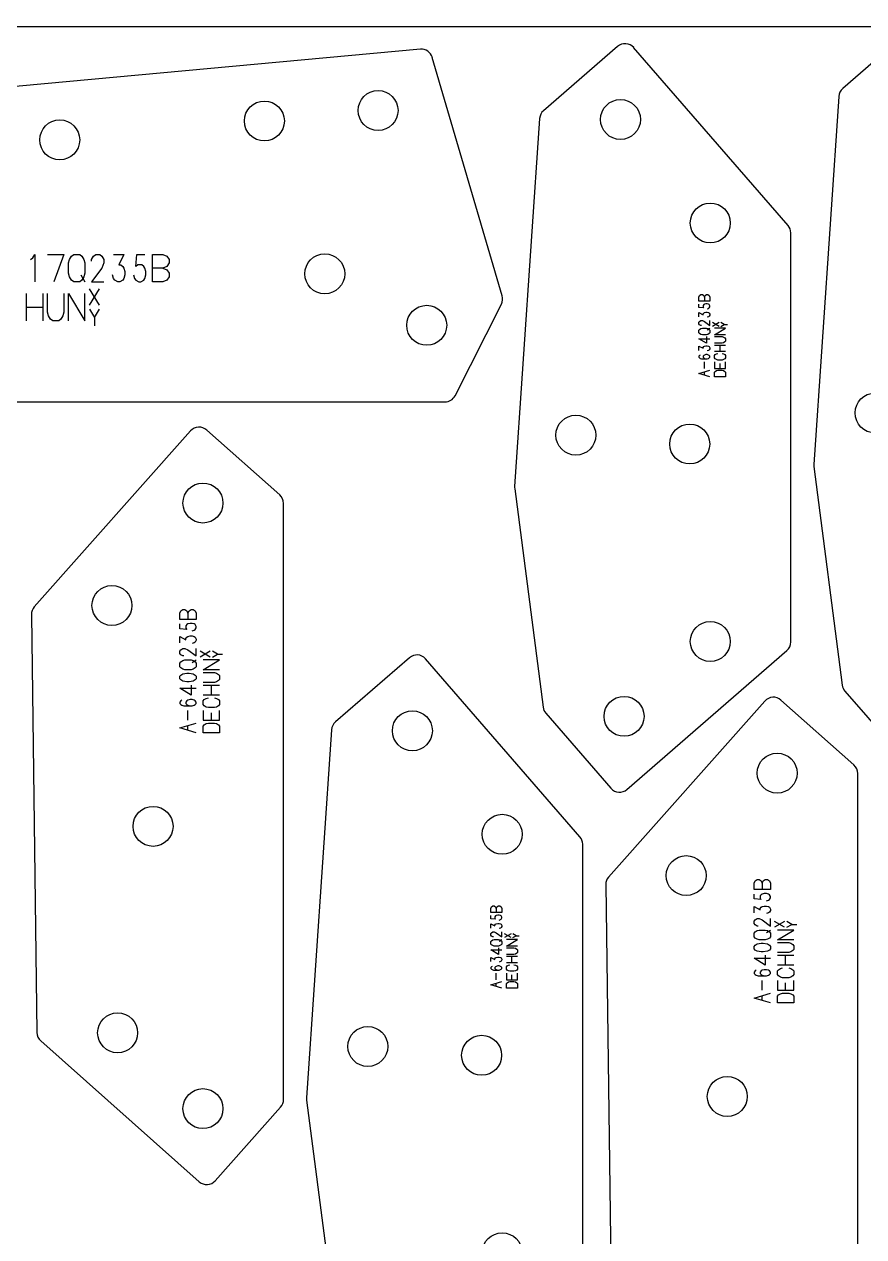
# Model space of a CAD drawing. Header units: millimetres. Extents: x 0 to 2500, y 0 to 1253.
# Drawn here: x 528 to 895, y 720 to 1251 of the extents above; entities that cross this region are included whole.
import ezdxf

# ---------------------------------------------------------------- set-up
doc = ezdxf.new("R2010")
doc.units = ezdxf.units.MM
doc.layers.add('PARTS', color=4, linetype='CONTINUOUS')
doc.layers.add('PLATE', color=2, linetype='CONTINUOUS')

msp = doc.modelspace()

# ---------------------------------------------------------------- linework, layer by layer
at = {"layer": 'PARTS'}
for p, q in [((918.64, 1251.13), (886.22, 1223)), ((701.24, 1240.17), (429.86, 1215.14)), ((787.61, 1241.42), (755.19, 1213.29)), ((862.26, 1163.03), (794.66, 1240.92)), ((737.06, 1132.29), (706.49, 1236.6)), ((884.51, 1219.56), (873.56, 1058.45)), ((753.48, 1209.85), (742.53, 1048.74)), ((863.48, 980.67), (863.48, 1159.75)), ((530.58, 1148.11), (531.48, 1148.86)), ((531.48, 1148.86), (532.38, 1150.36)), ((532.38, 1150.36), (532.38, 1138.36)), ((537.98, 1150.36), (545.18, 1150.36)), ((545.18, 1150.36), (540.68, 1138.36)), ((547.18, 1146.61), (547.63, 1148.11)), ((547.63, 1148.11), (548.53, 1149.61)), ((548.53, 1149.61), (549.43, 1150.36)), ((549.43, 1150.36), (552.13, 1150.36)), ((552.13, 1150.36), (553.03, 1149.61)), ((553.03, 1149.61), (553.93, 1148.11)), ((553.93, 1148.11), (554.38, 1146.61)), ((557.28, 1148.11), (558.18, 1149.61)), ((557.28, 1147.36), (557.28, 1148.11)), ((558.18, 1149.61), (559.08, 1150.36)), ((559.08, 1150.36), (560.88, 1150.36)), ((560.88, 1150.36), (561.78, 1149.61)), ((561.78, 1149.61), (562.68, 1148.11)), ((562.68, 1148.11), (562.68, 1146.61)), ((566.93, 1150.36), (571.43, 1150.36)), ((571.43, 1150.36), (569.18, 1145.86)), ((576.58, 1145.11), (577.03, 1150.36)), ((577.03, 1150.36), (580.63, 1150.36)), ((583.98, 1138.36), (583.98, 1150.36)), ((583.98, 1150.36), (588.48, 1150.36)), ((588.48, 1150.36), (590.28, 1149.61)), ((590.28, 1149.61), (591.18, 1148.11)), ((591.18, 1148.11), (591.18, 1146.61)), ((547.18, 1142.11), (547.18, 1146.61)), ((547.63, 1140.61), (547.18, 1142.11)), ((552.58, 1141.36), (554.38, 1138.36)), ((554.38, 1142.11), (553.93, 1140.61)), ((554.38, 1146.61), (554.38, 1142.11)), ((561.78, 1144.36), (557.28, 1138.36)), ((562.68, 1146.61), (561.78, 1144.36)), ((566.93, 1139.86), (566.48, 1141.36)), ((569.18, 1145.86), (570.08, 1145.86)), ((570.08, 1145.86), (570.98, 1145.11)), ((570.98, 1145.11), (571.43, 1144.36)), ((571.43, 1144.36), (571.88, 1142.86)), ((571.88, 1141.36), (571.43, 1139.86)), ((571.88, 1142.86), (571.88, 1141.36)), ((575.68, 1141.36), (576.13, 1139.86)), ((577.48, 1145.86), (576.58, 1145.11)), ((579.28, 1145.86), (577.48, 1145.86)), ((580.18, 1145.11), (579.28, 1145.86)), ((580.63, 1144.36), (580.18, 1145.11)), ((581.08, 1142.86), (580.63, 1144.36)), ((580.63, 1139.86), (581.08, 1141.36)), ((581.08, 1141.36), (581.08, 1142.86)), ((588.48, 1144.36), (583.98, 1144.36)), ((590.28, 1145.11), (588.48, 1144.36)), ((588.48, 1144.36), (590.28, 1143.61)), ((591.18, 1146.61), (590.28, 1145.11)), ((590.28, 1143.61), (591.18, 1142.11)), ((591.18, 1142.11), (591.18, 1140.61)), ((548.53, 1139.11), (547.63, 1140.61)), ((549.43, 1138.36), (548.53, 1139.11)), ((552.13, 1138.36), (549.43, 1138.36)), ((553.03, 1139.11), (552.13, 1138.36)), ((553.93, 1140.61), (553.03, 1139.11)), ((557.28, 1138.36), (562.68, 1138.36)), ((567.38, 1139.11), (566.93, 1139.86)), ((568.73, 1138.36), (567.38, 1139.11)), ((569.63, 1138.36), (568.73, 1138.36)), ((570.98, 1139.11), (569.63, 1138.36)), ((571.43, 1139.86), (570.98, 1139.11)), ((576.13, 1139.86), (576.58, 1139.11)), ((576.58, 1139.11), (577.93, 1138.36)), ((577.93, 1138.36), (578.83, 1138.36)), ((578.83, 1138.36), (580.18, 1139.11)), ((580.18, 1139.11), (580.63, 1139.86)), ((588.48, 1138.36), (583.98, 1138.36)), ((590.28, 1139.11), (588.48, 1138.36)), ((591.18, 1140.61), (590.28, 1139.11)), ((528.78, 1121.26), (528.78, 1133.26)), ((535.98, 1133.26), (535.98, 1121.26)), ((537.98, 1125.01), (537.98, 1133.26)), ((545.18, 1133.26), (545.18, 1125.01)), ((547.18, 1121.26), (547.18, 1133.26)), ((547.18, 1133.26), (554.38, 1121.26)), ((554.38, 1121.26), (554.38, 1133.26)), ((556.38, 1128.16), (560.7, 1135.36)), ((560.7, 1128.16), (556.38, 1135.36)), ((823.24, 1131.69), (823.54, 1132.41)), ((823.24, 1129.89), (823.24, 1131.69)), ((823.54, 1132.41), (824.14, 1132.77)), ((824.14, 1132.77), (824.74, 1132.77)), ((824.74, 1132.77), (825.34, 1132.41)), ((825.34, 1132.41), (825.64, 1131.69)), ((825.64, 1131.69), (825.94, 1132.41)), ((825.64, 1131.69), (825.64, 1129.89)), ((825.94, 1132.41), (826.54, 1132.77)), ((826.54, 1132.77), (827.14, 1132.77)), ((827.14, 1132.77), (827.74, 1132.41)), ((827.74, 1132.41), (828.04, 1131.69)), ((828.04, 1131.69), (828.04, 1129.89)), ((528.78, 1127.26), (535.98, 1127.26)), ((556.38, 1126.36), (558.54, 1122.76)), ((558.54, 1122.76), (560.7, 1126.36)), ((716.47, 1088.51), (736.72, 1128.63)), ((828.04, 1129.89), (823.24, 1129.89)), ((823.24, 1127.11), (823.24, 1128.55)), ((825.34, 1126.93), (823.24, 1127.11)), ((825.34, 1128.37), (825.04, 1128.01)), ((825.04, 1128.01), (825.04, 1127.29)), ((825.04, 1127.29), (825.34, 1126.93)), ((825.64, 1128.55), (825.34, 1128.37)), ((826.24, 1128.73), (825.64, 1128.55)), ((826.84, 1128.73), (826.24, 1128.73)), ((827.44, 1128.55), (826.84, 1128.73)), ((826.84, 1126.57), (827.44, 1126.75)), ((827.74, 1128.37), (827.44, 1128.55)), ((827.44, 1126.75), (827.74, 1126.93)), ((828.04, 1127.83), (827.74, 1128.37)), ((827.74, 1126.93), (828.04, 1127.47)), ((828.04, 1127.47), (828.04, 1127.83)), ((538.43, 1123.51), (537.98, 1125.01)), ((539.33, 1122.01), (538.43, 1123.51)), ((540.23, 1121.26), (539.33, 1122.01)), ((542.93, 1121.26), (540.23, 1121.26)), ((543.83, 1122.01), (542.93, 1121.26)), ((544.73, 1123.51), (543.83, 1122.01)), ((545.18, 1125.01), (544.73, 1123.51)), ((558.54, 1122.76), (558.54, 1119.16)), ((823.24, 1123.07), (823.24, 1124.87)), ((823.24, 1124.87), (825.04, 1123.97)), ((823.24, 1120.65), (823.54, 1121.01)), ((823.24, 1119.93), (823.24, 1120.65)), ((823.54, 1121.01), (824.14, 1121.37)), ((824.14, 1121.37), (824.74, 1121.37)), ((824.74, 1121.37), (825.64, 1121.01)), ((825.04, 1124.33), (825.34, 1124.69)), ((825.04, 1123.97), (825.04, 1124.33)), ((825.34, 1124.69), (825.64, 1124.87)), ((825.64, 1124.87), (826.24, 1125.05)), ((825.64, 1121.01), (828.04, 1119.21)), ((826.24, 1125.05), (826.84, 1125.05)), ((826.84, 1125.05), (827.44, 1124.87)), ((827.44, 1123.07), (826.84, 1122.89)), ((827.44, 1124.87), (827.74, 1124.69)), ((827.74, 1123.25), (827.44, 1123.07)), ((827.74, 1124.69), (828.04, 1124.15)), ((828.04, 1123.79), (827.74, 1123.25)), ((828.04, 1124.15), (828.04, 1123.79)), ((828.04, 1119.21), (828.04, 1121.37)), ((832.12, 1118.85), (829.24, 1120.58)), ((832.12, 1120.58), (829.24, 1118.85)), ((834.28, 1119.71), (832.84, 1120.58)), ((823.54, 1119.57), (823.24, 1119.93)), ((823.24, 1117.15), (823.54, 1117.51)), ((823.24, 1116.07), (823.24, 1117.15)), ((823.54, 1115.71), (823.24, 1116.07)), ((824.14, 1119.21), (823.54, 1119.57)), ((823.54, 1117.51), (824.14, 1117.87)), ((824.14, 1115.35), (823.54, 1115.71)), ((824.44, 1119.21), (824.14, 1119.21)), ((824.14, 1117.87), (824.74, 1118.05)), ((824.74, 1115.17), (824.14, 1115.35)), ((824.74, 1118.05), (826.54, 1118.05)), ((826.54, 1115.17), (824.74, 1115.17)), ((826.54, 1118.05), (827.14, 1117.87)), ((827.14, 1115.35), (826.54, 1115.17)), ((826.84, 1117.33), (828.04, 1118.05)), ((827.14, 1117.87), (827.74, 1117.51)), ((827.74, 1115.71), (827.14, 1115.35)), ((827.74, 1117.51), (828.04, 1117.15)), ((828.04, 1116.07), (827.74, 1115.71)), ((828.04, 1117.15), (828.04, 1116.07)), ((830.08, 1115.17), (834.88, 1118.05)), ((834.88, 1118.05), (830.08, 1118.05)), ((834.88, 1115.17), (830.08, 1115.17)), ((832.84, 1118.85), (834.28, 1119.71)), ((834.28, 1119.71), (835.72, 1119.71)), ((826.54, 1111.49), (823.24, 1113.47)), ((823.24, 1113.47), (828.04, 1113.47)), ((823.24, 1108.35), (823.24, 1110.15)), ((823.24, 1110.15), (825.04, 1109.25)), ((825.04, 1109.61), (825.34, 1109.97)), ((825.04, 1109.25), (825.04, 1109.61)), ((825.34, 1109.97), (825.64, 1110.15)), ((825.64, 1110.15), (826.24, 1110.33)), ((826.24, 1110.33), (826.84, 1110.33)), ((826.54, 1114.37), (826.54, 1111.49)), ((826.84, 1110.33), (827.44, 1110.15)), ((827.44, 1110.15), (827.74, 1109.97)), ((827.74, 1109.97), (828.04, 1109.43)), ((830.08, 1114.37), (833.38, 1114.37)), ((833.38, 1111.49), (830.08, 1111.49)), ((830.08, 1110.69), (834.88, 1110.69)), ((832.48, 1107.81), (832.48, 1110.69)), ((833.38, 1114.37), (833.98, 1114.19)), ((833.98, 1111.67), (833.38, 1111.49)), ((833.98, 1114.19), (834.58, 1113.83)), ((834.58, 1112.03), (833.98, 1111.67)), ((834.58, 1113.83), (834.88, 1113.47)), ((834.88, 1112.39), (834.58, 1112.03)), ((834.88, 1113.47), (834.88, 1112.39)), ((823.54, 1106.11), (823.24, 1105.75)), ((823.24, 1105.75), (823.24, 1105.39)), ((823.24, 1105.39), (823.54, 1105.03)), ((823.84, 1106.29), (823.54, 1106.11)), ((823.54, 1105.03), (823.84, 1104.85)), ((823.84, 1104.85), (824.44, 1104.67)), ((824.44, 1104.67), (826.84, 1104.67)), ((825.34, 1106.11), (825.04, 1105.75)), ((825.04, 1105.75), (825.04, 1105.39)), ((825.04, 1105.39), (825.34, 1105.03)), ((825.64, 1106.29), (825.34, 1106.11)), ((825.34, 1105.03), (825.64, 1104.85)), ((826.24, 1106.47), (825.64, 1106.29)), ((825.64, 1104.85), (826.24, 1104.67)), ((826.84, 1106.47), (826.24, 1106.47)), ((827.44, 1108.35), (826.84, 1108.17)), ((827.44, 1106.29), (826.84, 1106.47)), ((826.84, 1104.67), (827.44, 1104.85)), ((827.74, 1108.53), (827.44, 1108.35)), ((827.74, 1106.11), (827.44, 1106.29)), ((827.44, 1104.85), (827.74, 1105.03)), ((828.04, 1109.07), (827.74, 1108.53)), ((828.04, 1105.75), (827.74, 1106.11)), ((827.74, 1105.03), (828.04, 1105.39)), ((828.04, 1109.43), (828.04, 1109.07)), ((828.04, 1105.39), (828.04, 1105.75)), ((834.88, 1107.81), (830.08, 1107.81)), ((830.08, 1106.11), (830.38, 1106.47)), ((830.08, 1105.03), (830.08, 1106.11)), ((830.38, 1104.67), (830.08, 1105.03)), ((830.38, 1106.47), (830.98, 1106.83)), ((830.98, 1104.31), (830.38, 1104.67)), ((830.98, 1106.83), (831.58, 1107.01)), ((831.58, 1104.13), (830.98, 1104.31)), ((833.38, 1107.01), (833.98, 1106.83)), ((833.98, 1104.31), (833.38, 1104.13)), ((833.98, 1106.83), (834.58, 1106.47)), ((834.58, 1104.67), (833.98, 1104.31)), ((834.58, 1106.47), (834.88, 1106.11)), ((834.88, 1105.03), (834.58, 1104.67)), ((834.88, 1106.11), (834.88, 1105.03)), ((823.24, 1098.21), (828.04, 1099.65)), ((825.64, 1100.45), (825.64, 1103.33)), ((825.64, 1097.49), (825.64, 1098.93)), ((830.08, 1103.33), (830.08, 1100.45)), ((830.08, 1100.45), (834.88, 1100.45)), ((830.08, 1098.75), (830.38, 1099.11)), ((830.38, 1099.11), (830.98, 1099.47)), ((830.98, 1099.47), (831.58, 1099.65)), ((833.38, 1104.13), (831.58, 1104.13)), ((831.58, 1099.65), (833.38, 1099.65)), ((832.48, 1100.45), (832.48, 1102.61)), ((833.38, 1099.65), (833.98, 1099.47)), ((833.98, 1099.47), (834.58, 1099.11)), ((834.58, 1099.11), (834.88, 1098.75)), ((834.88, 1100.45), (834.88, 1103.33)), ((828.04, 1096.77), (823.24, 1098.21)), ((830.08, 1096.77), (830.08, 1098.75)), ((834.88, 1096.77), (830.08, 1096.77)), ((834.88, 1098.75), (834.88, 1096.77)), ((431.6, 1085.76), (712.01, 1085.76)), ((600.63, 1073.06), (532.19, 996.01)), ((639.65, 1045.09), (607.69, 1073.48)), ((873.59, 1057.46), (886.02, 961.82)), ((742.56, 1047.75), (754.99, 952.11)), ((641.33, 780.34), (641.33, 1041.35)), ((595.89, 993.26), (596.34, 994.34)), ((595.89, 990.56), (595.89, 993.26)), ((596.34, 994.34), (597.24, 994.88)), ((597.24, 994.88), (598.14, 994.88)), ((598.14, 994.88), (599.04, 994.34)), ((599.04, 994.34), (599.49, 993.26)), ((599.49, 993.26), (599.94, 994.34)), ((599.49, 993.26), (599.49, 990.56)), ((599.94, 994.34), (600.84, 994.88)), ((600.84, 994.88), (601.74, 994.88)), ((601.74, 994.88), (602.64, 994.34)), ((602.64, 994.34), (603.09, 993.26)), ((603.09, 993.26), (603.09, 990.56)), ((530.93, 992.62), (533.34, 809.68)), ((603.09, 990.56), (595.89, 990.56)), ((595.89, 986.39), (595.89, 988.55)), ((599.04, 988.28), (598.59, 987.74)), ((598.59, 987.74), (598.59, 986.66)), ((599.49, 988.55), (599.04, 988.28)), ((600.39, 988.82), (599.49, 988.55)), ((601.29, 988.82), (600.39, 988.82)), ((602.19, 988.55), (601.29, 988.82)), ((602.64, 988.28), (602.19, 988.55)), ((603.09, 987.47), (602.64, 988.28)), ((603.09, 986.93), (603.09, 987.47)), ((599.04, 986.12), (595.89, 986.39)), ((595.89, 980.33), (595.89, 983.03)), ((595.89, 983.03), (598.59, 981.68)), ((598.59, 986.66), (599.04, 986.12)), ((598.59, 982.22), (599.04, 982.76)), ((598.59, 981.68), (598.59, 982.22)), ((599.04, 982.76), (599.49, 983.03)), ((599.49, 983.03), (600.39, 983.3)), ((600.39, 983.3), (601.29, 983.3)), ((601.29, 985.58), (602.19, 985.85)), ((601.29, 983.3), (602.19, 983.03)), ((602.19, 985.85), (602.64, 986.12)), ((602.19, 983.03), (602.64, 982.76)), ((602.64, 986.12), (603.09, 986.93)), ((602.64, 982.76), (603.09, 981.95)), ((595.89, 976.7), (596.34, 977.24)), ((596.34, 977.24), (597.24, 977.78)), ((597.24, 977.78), (598.14, 977.78)), ((598.14, 977.78), (599.49, 977.24)), ((599.49, 977.24), (603.09, 974.54)), ((602.19, 980.33), (601.29, 980.06)), ((602.64, 980.6), (602.19, 980.33)), ((603.09, 981.41), (602.64, 980.6)), ((603.09, 981.95), (603.09, 981.41)), ((603.09, 974.54), (603.09, 977.78)), ((791.73, 916.13), (861.76, 976.89)), ((595.89, 975.62), (595.89, 976.7)), ((596.34, 975.08), (595.89, 975.62)), ((595.89, 971.45), (596.34, 971.99)), ((597.24, 974.54), (596.34, 975.08)), ((596.34, 971.99), (597.24, 972.53)), ((597.69, 974.54), (597.24, 974.54)), ((597.24, 972.53), (598.14, 972.8)), ((598.14, 972.8), (600.84, 972.8)), ((600.84, 972.8), (601.74, 972.53)), ((601.29, 971.72), (603.09, 972.8)), ((601.74, 972.53), (602.64, 971.99)), ((602.64, 971.99), (603.09, 971.45)), ((609.21, 974), (604.89, 976.59)), ((609.21, 976.59), (604.89, 974)), ((606.15, 968.48), (613.35, 972.8)), ((613.35, 972.8), (606.15, 972.8)), ((612.45, 975.3), (610.29, 976.59)), ((610.29, 974), (612.45, 975.3)), ((612.45, 975.3), (614.61, 975.3)), ((696.48, 973.79), (664.07, 945.65)), ((771.13, 895.39), (703.54, 973.29)), ((595.89, 969.83), (595.89, 971.45)), ((596.34, 969.29), (595.89, 969.83)), ((595.89, 965.66), (596.34, 966.2)), ((597.24, 968.75), (596.34, 969.29)), ((596.34, 966.2), (597.24, 966.74)), ((598.14, 968.48), (597.24, 968.75)), ((597.24, 966.74), (599.04, 967.01)), ((600.84, 968.48), (598.14, 968.48)), ((599.04, 967.01), (599.94, 967.01)), ((599.94, 967.01), (601.74, 966.74)), ((601.74, 968.75), (600.84, 968.48)), ((602.64, 969.29), (601.74, 968.75)), ((601.74, 966.74), (602.64, 966.2)), ((603.09, 969.83), (602.64, 969.29)), ((602.64, 966.2), (603.09, 965.66)), ((603.09, 971.45), (603.09, 969.83)), ((613.35, 968.48), (606.15, 968.48)), ((606.15, 967.28), (611.1, 967.28)), ((611.1, 967.28), (612, 967.01)), ((612, 967.01), (612.9, 966.47)), ((612.9, 966.47), (613.35, 965.93)), ((595.89, 964.58), (595.89, 965.66)), ((596.34, 964.04), (595.89, 964.58)), ((597.24, 963.5), (596.34, 964.04)), ((599.04, 963.23), (597.24, 963.5)), ((599.94, 963.23), (599.04, 963.23)), ((601.74, 963.5), (599.94, 963.23)), ((600.84, 961.76), (600.84, 957.44)), ((602.64, 964.04), (601.74, 963.5)), ((603.09, 964.58), (602.64, 964.04)), ((603.09, 965.66), (603.09, 964.58)), ((611.1, 962.96), (606.15, 962.96)), ((606.15, 961.76), (613.35, 961.76)), ((609.75, 957.44), (609.75, 961.76)), ((612, 963.23), (611.1, 962.96)), ((612.9, 963.77), (612, 963.23)), ((613.35, 964.31), (612.9, 963.77)), ((613.35, 965.93), (613.35, 964.31)), ((600.84, 957.44), (595.89, 960.41)), ((595.89, 960.41), (603.09, 960.41)), ((613.35, 957.44), (606.15, 957.44)), ((606.6, 955.43), (607.5, 955.97)), ((607.5, 955.97), (608.4, 956.24)), ((611.1, 956.24), (612, 955.97)), ((612, 955.97), (612.9, 955.43)), ((887.2, 959.18), (915.7, 926.33)), ((596.34, 954.89), (595.89, 954.35)), ((595.89, 954.35), (595.89, 953.81)), ((595.89, 953.81), (596.34, 953.27)), ((596.79, 955.16), (596.34, 954.89)), ((596.34, 953.27), (596.79, 953)), ((596.79, 953), (597.69, 952.73)), ((597.69, 952.73), (601.29, 952.73)), ((599.04, 954.89), (598.59, 954.35)), ((598.59, 954.35), (598.59, 953.81)), ((598.59, 953.81), (599.04, 953.27)), ((599.49, 955.16), (599.04, 954.89)), ((599.04, 953.27), (599.49, 953)), ((600.39, 955.43), (599.49, 955.16)), ((599.49, 953), (600.39, 952.73)), ((599.49, 946.4), (599.49, 950.72)), ((601.29, 955.43), (600.39, 955.43)), ((602.19, 955.16), (601.29, 955.43)), ((601.29, 952.73), (602.19, 953)), ((602.64, 954.89), (602.19, 955.16)), ((602.19, 953), (602.64, 953.27)), ((603.09, 954.35), (602.64, 954.89)), ((602.64, 953.27), (603.09, 953.81)), ((603.09, 953.81), (603.09, 954.35)), ((606.15, 954.89), (606.6, 955.43)), ((606.15, 953.27), (606.15, 954.89)), ((606.6, 952.73), (606.15, 953.27)), ((606.15, 950.72), (606.15, 946.4)), ((607.5, 952.19), (606.6, 952.73)), ((608.4, 951.92), (607.5, 952.19)), ((611.1, 951.92), (608.4, 951.92)), ((612, 952.19), (611.1, 951.92)), ((612.9, 952.73), (612, 952.19)), ((612.9, 955.43), (613.35, 954.89)), ((613.35, 953.27), (612.9, 952.73)), ((613.35, 954.89), (613.35, 953.27)), ((613.35, 946.4), (613.35, 950.72)), ((852.12, 954.82), (783.67, 877.76)), ((891.14, 926.84), (859.17, 955.24)), ((595.89, 943.04), (603.09, 945.2)), ((606.15, 946.4), (613.35, 946.4)), ((606.6, 944.39), (607.5, 944.93)), ((607.5, 944.93), (608.4, 945.2)), ((608.4, 945.2), (611.1, 945.2)), ((609.75, 946.4), (609.75, 949.64)), ((611.1, 945.2), (612, 944.93)), ((612, 944.93), (612.9, 944.39)), ((756.17, 949.47), (784.68, 916.63)), ((603.09, 940.88), (595.89, 943.04)), ((599.49, 941.96), (599.49, 944.12)), ((606.15, 943.85), (606.6, 944.39)), ((606.15, 940.88), (606.15, 943.85)), ((613.35, 940.88), (606.15, 940.88)), ((612.9, 944.39), (613.35, 943.85)), ((613.35, 943.85), (613.35, 940.88)), ((662.35, 942.22), (651.41, 781.1)), ((892.82, 662.1), (892.82, 923.1)), ((772.35, 713.04), (772.35, 892.11)), ((847.37, 875.02), (847.82, 876.1)), ((847.82, 876.1), (848.72, 876.64)), ((848.72, 876.64), (849.62, 876.64)), ((849.62, 876.64), (850.52, 876.1)), ((850.52, 876.1), (850.97, 875.02)), ((850.97, 875.02), (851.42, 876.1)), ((851.42, 876.1), (852.32, 876.64)), ((852.32, 876.64), (853.22, 876.64)), ((853.22, 876.64), (854.12, 876.1)), ((854.12, 876.1), (854.57, 875.02)), ((782.41, 874.38), (784.82, 691.44)), ((847.37, 872.32), (847.37, 875.02)), ((854.57, 872.32), (847.37, 872.32)), ((850.97, 875.02), (850.97, 872.32)), ((854.57, 875.02), (854.57, 872.32)), ((847.37, 868.15), (847.37, 870.31)), ((850.52, 867.88), (847.37, 868.15)), ((850.52, 870.04), (850.07, 869.5)), ((850.07, 869.5), (850.07, 868.42)), ((850.07, 868.42), (850.52, 867.88)), ((850.97, 870.31), (850.52, 870.04)), ((851.87, 870.58), (850.97, 870.31)), ((852.77, 870.58), (851.87, 870.58)), ((853.67, 870.31), (852.77, 870.58)), ((852.77, 867.34), (853.67, 867.61)), ((854.12, 870.04), (853.67, 870.31)), ((853.67, 867.61), (854.12, 867.88)), ((854.57, 869.23), (854.12, 870.04)), ((854.12, 867.88), (854.57, 868.69)), ((854.57, 868.69), (854.57, 869.23)), ((732.11, 864.06), (732.41, 864.78)), ((732.11, 862.26), (732.11, 864.06)), ((736.91, 862.26), (732.11, 862.26)), ((732.11, 859.48), (732.11, 860.92)), ((732.41, 864.78), (733.01, 865.14)), ((733.01, 865.14), (733.61, 865.14)), ((733.61, 865.14), (734.21, 864.78)), ((734.21, 860.74), (733.91, 860.38)), ((733.91, 860.38), (733.91, 859.66)), ((734.21, 864.78), (734.51, 864.06)), ((734.51, 860.92), (734.21, 860.74)), ((734.51, 864.06), (734.81, 864.78)), ((734.51, 864.06), (734.51, 862.26)), ((735.11, 861.1), (734.51, 860.92)), ((734.81, 864.78), (735.41, 865.14)), ((735.71, 861.1), (735.11, 861.1)), ((735.41, 865.14), (736.01, 865.14)), ((736.31, 860.92), (735.71, 861.1)), ((736.01, 865.14), (736.61, 864.78)), ((736.61, 860.74), (736.31, 860.92)), ((736.61, 864.78), (736.91, 864.06)), ((736.91, 860.2), (736.61, 860.74)), ((736.91, 864.06), (736.91, 862.26)), ((736.91, 859.84), (736.91, 860.2)), ((847.37, 862.09), (847.37, 864.79)), ((847.37, 864.79), (850.07, 863.44)), ((850.07, 863.98), (850.52, 864.52)), ((850.07, 863.44), (850.07, 863.98)), ((850.52, 864.52), (850.97, 864.79)), ((850.97, 864.79), (851.87, 865.06)), ((851.87, 865.06), (852.77, 865.06)), ((852.77, 865.06), (853.67, 864.79)), ((853.67, 862.09), (852.77, 861.82)), ((853.67, 864.79), (854.12, 864.52)), ((854.12, 862.36), (853.67, 862.09)), ((854.12, 864.52), (854.57, 863.71)), ((854.57, 863.17), (854.12, 862.36)), ((854.57, 863.71), (854.57, 863.17)), ((734.21, 859.3), (732.11, 859.48)), ((732.11, 855.44), (732.11, 857.24)), ((732.11, 857.24), (733.91, 856.34)), ((733.91, 859.66), (734.21, 859.3)), ((733.91, 856.7), (734.21, 857.06)), ((733.91, 856.34), (733.91, 856.7)), ((734.21, 857.06), (734.51, 857.24)), ((734.51, 857.24), (735.11, 857.42)), ((735.11, 857.42), (735.71, 857.42)), ((735.71, 858.94), (736.31, 859.12)), ((735.71, 857.42), (736.31, 857.24)), ((736.31, 855.44), (735.71, 855.26)), ((736.31, 859.12), (736.61, 859.3)), ((736.31, 857.24), (736.61, 857.06)), ((736.61, 855.62), (736.31, 855.44)), ((736.61, 859.3), (736.91, 859.84)), ((736.61, 857.06), (736.91, 856.52)), ((736.91, 856.16), (736.61, 855.62)), ((736.91, 856.52), (736.91, 856.16)), ((847.37, 858.46), (847.82, 859)), ((847.37, 857.38), (847.37, 858.46)), ((847.82, 856.84), (847.37, 857.38)), ((847.82, 859), (848.72, 859.54)), ((848.72, 856.3), (847.82, 856.84)), ((848.72, 859.54), (849.62, 859.54)), ((849.17, 856.3), (848.72, 856.3)), ((849.62, 859.54), (850.97, 859)), ((850.97, 859), (854.57, 856.3)), ((854.57, 856.3), (854.57, 859.54)), ((860.69, 855.76), (856.37, 858.35)), ((860.69, 858.35), (856.37, 855.76)), ((863.93, 857.05), (861.77, 858.35)), ((861.77, 855.76), (863.93, 857.05)), ((863.93, 857.05), (866.09, 857.05)), ((732.11, 853.02), (732.41, 853.38)), ((732.11, 852.3), (732.11, 853.02)), ((732.41, 851.94), (732.11, 852.3)), ((732.11, 849.52), (732.41, 849.88)), ((732.11, 848.44), (732.11, 849.52)), ((732.41, 853.38), (733.01, 853.74)), ((733.01, 851.58), (732.41, 851.94)), ((732.41, 849.88), (733.01, 850.24)), ((733.01, 853.74), (733.61, 853.74)), ((733.31, 851.58), (733.01, 851.58)), ((733.01, 850.24), (733.61, 850.42)), ((733.61, 853.74), (734.51, 853.38)), ((733.61, 850.42), (735.41, 850.42)), ((734.51, 853.38), (736.91, 851.58)), ((735.41, 850.42), (736.01, 850.24)), ((735.71, 849.7), (736.91, 850.42)), ((736.01, 850.24), (736.61, 849.88)), ((736.61, 849.88), (736.91, 849.52)), ((736.91, 851.58), (736.91, 853.74)), ((736.91, 849.52), (736.91, 848.44)), ((740.99, 851.22), (738.11, 852.94)), ((740.99, 852.94), (738.11, 851.22)), ((738.95, 847.54), (743.75, 850.42)), ((743.75, 850.42), (738.95, 850.42)), ((743.15, 852.08), (741.71, 852.94)), ((741.71, 851.22), (743.15, 852.08)), ((743.15, 852.08), (744.59, 852.08)), ((847.37, 853.21), (847.82, 853.75)), ((847.37, 851.59), (847.37, 853.21)), ((847.82, 851.05), (847.37, 851.59)), ((847.82, 853.75), (848.72, 854.29)), ((848.72, 850.51), (847.82, 851.05)), ((848.72, 854.29), (849.62, 854.56)), ((849.62, 850.24), (848.72, 850.51)), ((849.62, 854.56), (852.32, 854.56)), ((852.32, 850.24), (849.62, 850.24)), ((852.32, 854.56), (853.22, 854.29)), ((853.22, 850.51), (852.32, 850.24)), ((852.77, 853.48), (854.57, 854.56)), ((853.22, 854.29), (854.12, 853.75)), ((854.12, 851.05), (853.22, 850.51)), ((854.12, 853.75), (854.57, 853.21)), ((854.57, 851.59), (854.12, 851.05)), ((854.57, 853.21), (854.57, 851.59)), ((857.63, 850.24), (864.83, 854.56)), ((864.83, 854.56), (857.63, 854.56)), ((864.83, 850.24), (857.63, 850.24)), ((732.41, 848.08), (732.11, 848.44)), ((735.41, 843.86), (732.11, 845.84)), ((732.11, 845.84), (736.91, 845.84)), ((733.01, 847.72), (732.41, 848.08)), ((733.61, 847.54), (733.01, 847.72)), ((735.41, 847.54), (733.61, 847.54)), ((736.01, 847.72), (735.41, 847.54)), ((735.41, 846.74), (735.41, 843.86)), ((736.61, 848.08), (736.01, 847.72)), ((736.91, 848.44), (736.61, 848.08)), ((743.75, 847.54), (738.95, 847.54)), ((738.95, 846.74), (742.25, 846.74)), ((742.25, 846.74), (742.85, 846.56)), ((742.85, 846.56), (743.45, 846.2)), ((743.45, 844.4), (742.85, 844.04)), ((743.45, 846.2), (743.75, 845.84)), ((743.75, 844.76), (743.45, 844.4)), ((743.75, 845.84), (743.75, 844.76)), ((847.37, 847.42), (847.82, 847.96)), ((847.37, 846.34), (847.37, 847.42)), ((847.82, 845.8), (847.37, 846.34)), ((847.82, 847.96), (848.72, 848.5)), ((848.72, 845.26), (847.82, 845.8)), ((848.72, 848.5), (850.52, 848.77)), ((850.52, 844.99), (848.72, 845.26)), ((850.52, 848.77), (851.42, 848.77)), ((851.42, 844.99), (850.52, 844.99)), ((851.42, 848.77), (853.22, 848.5)), ((853.22, 845.26), (851.42, 844.99)), ((853.22, 848.5), (854.12, 847.96)), ((854.12, 845.8), (853.22, 845.26)), ((854.12, 847.96), (854.57, 847.42)), ((854.57, 846.34), (854.12, 845.8)), ((854.57, 847.42), (854.57, 846.34)), ((857.63, 849.04), (862.58, 849.04)), ((862.58, 844.72), (857.63, 844.72)), ((862.58, 849.04), (863.48, 848.77)), ((863.48, 844.99), (862.58, 844.72)), ((863.48, 848.77), (864.38, 848.23)), ((864.38, 845.53), (863.48, 844.99)), ((864.38, 848.23), (864.83, 847.69)), ((864.83, 846.07), (864.38, 845.53)), ((864.83, 847.69), (864.83, 846.07)), ((732.11, 840.72), (732.11, 842.52)), ((732.11, 842.52), (733.91, 841.62)), ((733.91, 841.98), (734.21, 842.34)), ((733.91, 841.62), (733.91, 841.98)), ((734.21, 842.34), (734.51, 842.52)), ((734.51, 842.52), (735.11, 842.7)), ((735.11, 838.84), (734.51, 838.66)), ((735.11, 842.7), (735.71, 842.7)), ((735.71, 838.84), (735.11, 838.84)), ((735.71, 842.7), (736.31, 842.52)), ((736.31, 840.72), (735.71, 840.54)), ((736.31, 838.66), (735.71, 838.84)), ((736.31, 842.52), (736.61, 842.34)), ((736.61, 840.9), (736.31, 840.72)), ((736.61, 842.34), (736.91, 841.8)), ((736.91, 841.44), (736.61, 840.9)), ((736.91, 841.8), (736.91, 841.44)), ((742.25, 843.86), (738.95, 843.86)), ((738.95, 843.06), (743.75, 843.06)), ((743.75, 840.18), (738.95, 840.18)), ((738.95, 838.48), (739.25, 838.84)), ((739.25, 838.84), (739.85, 839.2)), ((739.85, 839.2), (740.45, 839.38)), ((741.35, 840.18), (741.35, 843.06)), ((742.85, 844.04), (742.25, 843.86)), ((742.25, 839.38), (742.85, 839.2)), ((742.85, 839.2), (743.45, 838.84)), ((743.45, 838.84), (743.75, 838.48)), ((852.32, 839.2), (847.37, 842.17)), ((847.37, 842.17), (854.57, 842.17)), ((852.32, 843.52), (852.32, 839.2)), ((857.63, 843.52), (864.83, 843.52)), ((864.83, 839.2), (857.63, 839.2)), ((861.23, 839.2), (861.23, 843.52)), ((732.41, 838.48), (732.11, 838.12)), ((732.11, 838.12), (732.11, 837.76)), ((732.11, 837.76), (732.41, 837.4)), ((732.71, 838.66), (732.41, 838.48)), ((732.41, 837.4), (732.71, 837.22)), ((732.71, 837.22), (733.31, 837.04)), ((733.31, 837.04), (735.71, 837.04)), ((734.21, 838.48), (733.91, 838.12)), ((733.91, 838.12), (733.91, 837.76)), ((733.91, 837.76), (734.21, 837.4)), ((734.51, 838.66), (734.21, 838.48)), ((734.21, 837.4), (734.51, 837.22)), ((734.51, 837.22), (735.11, 837.04)), ((734.51, 832.82), (734.51, 835.7)), ((735.71, 837.04), (736.31, 837.22)), ((736.61, 838.48), (736.31, 838.66)), ((736.31, 837.22), (736.61, 837.4)), ((736.91, 838.12), (736.61, 838.48)), ((736.61, 837.4), (736.91, 837.76)), ((736.91, 837.76), (736.91, 838.12)), ((738.95, 837.4), (738.95, 838.48)), ((739.25, 837.04), (738.95, 837.4)), ((738.95, 835.7), (738.95, 832.82)), ((739.85, 836.68), (739.25, 837.04)), ((740.45, 836.5), (739.85, 836.68)), ((742.25, 836.5), (740.45, 836.5)), ((741.35, 832.82), (741.35, 834.98)), ((742.85, 836.68), (742.25, 836.5)), ((743.45, 837.04), (742.85, 836.68)), ((743.75, 837.4), (743.45, 837.04)), ((743.75, 838.48), (743.75, 837.4)), ((743.75, 832.82), (743.75, 835.7)), ((847.82, 836.65), (847.37, 836.11)), ((847.37, 836.11), (847.37, 835.57)), ((847.37, 835.57), (847.82, 835.03)), ((848.27, 836.92), (847.82, 836.65)), ((847.82, 835.03), (848.27, 834.76)), ((848.27, 834.76), (849.17, 834.49)), ((849.17, 834.49), (852.77, 834.49)), ((850.52, 836.65), (850.07, 836.11)), ((850.07, 836.11), (850.07, 835.57)), ((850.07, 835.57), (850.52, 835.03)), ((850.97, 836.92), (850.52, 836.65)), ((850.52, 835.03), (850.97, 834.76)), ((851.87, 837.19), (850.97, 836.92)), ((850.97, 834.76), (851.87, 834.49)), ((852.77, 837.19), (851.87, 837.19)), ((853.67, 836.92), (852.77, 837.19)), ((852.77, 834.49), (853.67, 834.76)), ((854.12, 836.65), (853.67, 836.92)), ((853.67, 834.76), (854.12, 835.03)), ((854.57, 836.11), (854.12, 836.65)), ((854.12, 835.03), (854.57, 835.57)), ((854.57, 835.57), (854.57, 836.11)), ((857.63, 836.65), (858.08, 837.19)), ((857.63, 835.03), (857.63, 836.65)), ((858.08, 834.49), (857.63, 835.03)), ((858.08, 837.19), (858.98, 837.73)), ((858.98, 833.95), (858.08, 834.49)), ((858.98, 837.73), (859.88, 838)), ((859.88, 833.68), (858.98, 833.95)), ((862.58, 833.68), (859.88, 833.68)), ((862.58, 838), (863.48, 837.73)), ((863.48, 833.95), (862.58, 833.68)), ((863.48, 837.73), (864.38, 837.19)), ((864.38, 834.49), (863.48, 833.95)), ((864.38, 837.19), (864.83, 836.65)), ((864.83, 835.03), (864.38, 834.49)), ((864.83, 836.65), (864.83, 835.03)), ((732.11, 830.58), (736.91, 832.02)), ((736.91, 829.14), (732.11, 830.58)), ((734.51, 829.86), (734.51, 831.3)), ((738.95, 832.82), (743.75, 832.82)), ((738.95, 831.12), (739.25, 831.48)), ((738.95, 829.14), (738.95, 831.12)), ((743.75, 829.14), (738.95, 829.14)), ((739.25, 831.48), (739.85, 831.84)), ((739.85, 831.84), (740.45, 832.02)), ((740.45, 832.02), (742.25, 832.02)), ((742.25, 832.02), (742.85, 831.84)), ((742.85, 831.84), (743.45, 831.48)), ((743.45, 831.48), (743.75, 831.12)), ((743.75, 831.12), (743.75, 829.14)), ((850.97, 828.16), (850.97, 832.48)), ((857.63, 832.48), (857.63, 828.16)), ((857.63, 828.16), (864.83, 828.16)), ((861.23, 828.16), (861.23, 831.4)), ((864.83, 828.16), (864.83, 832.48)), ((847.37, 824.8), (854.57, 826.96)), ((854.57, 822.64), (847.37, 824.8)), ((850.97, 823.72), (850.97, 825.88)), ((857.63, 825.61), (858.08, 826.15)), ((857.63, 822.64), (857.63, 825.61)), ((858.08, 826.15), (858.98, 826.69)), ((858.98, 826.69), (859.88, 826.96)), ((859.88, 826.96), (862.58, 826.96)), ((862.58, 826.96), (863.48, 826.69)), ((863.48, 826.69), (864.38, 826.15)), ((864.38, 826.15), (864.83, 825.61)), ((864.83, 825.61), (864.83, 822.64)), ((864.83, 822.64), (857.63, 822.64)), ((535.01, 806.01), (604.39, 744.38)), ((611.45, 744.8), (640.07, 777.02)), ((651.44, 780.12), (663.86, 684.47))]:
    msp.add_line(p, q, dxfattribs=at)
for centre in [(682.74, 1213.36), (632.95, 1208.77), (788.89, 1209.43), (543.33, 1200.5), (828.21, 1164.11), (659.39, 1141.87), (704.03, 1119.34), (900.39, 1080.94), (769.36, 1071.23), (819.21, 1067.35), (606.04, 1041.51), (566.19, 996.65), (828.21, 980.89), (790.45, 948.12), (697.76, 941.8), (857.52, 923.26), (584.19, 899.95), (737.09, 896.48), (817.68, 878.4), (568.66, 809.56), (678.24, 803.59), (728.09, 799.71), (835.67, 781.7), (606.04, 776.36), (737.09, 713.25)]:
    msp.add_circle(centre, 8.75, dxfattribs=at)
for centre, start, end in [((790.89, 1237.64), 400.9508, 130.9495), ((701.7, 1235.19), 16.3305, 95.2691), ((889.5, 1219.22), 130.9504, 176.1125), ((758.47, 1209.51), 130.9504, 176.1125), ((858.48, 1159.75), 360, 400.9498), ((732.26, 1130.88), 333.2184, 16.3305), ((712.01, 1090.76), 270, 333.2187), ((604.37, 1069.74), 408.3865, 138.3866), ((878.55, 1058.11), 176.1132, 187.4008), ((747.52, 1048.4), 176.1132, 187.4008), ((636.33, 1041.35), 360, 408.3866), ((535.93, 992.69), 138.3866, 180.7547), ((858.48, 980.67), 310.9503, 360), ((699.76, 970.01), 400.9508, 130.9495), ((890.97, 962.46), 187.4008, 220.9498), ((855.85, 951.5), 408.3865, 138.3866), ((759.95, 952.75), 187.4008, 220.9498), ((667.34, 941.88), 130.9504, 176.1125), ((887.82, 923.1), 360, 408.3866), ((788.45, 919.9), 220.9498, 310.9499), ((767.35, 892.11), 360, 400.9498), ((787.41, 874.44), 138.3866, 180.7547), ((538.33, 809.74), 180.7547, 228.3866), ((656.4, 780.76), 176.1132, 187.4008), ((636.33, 780.34), 318.3866, 360), ((607.71, 748.12), 228.3866, 318.3867)]:
    msp.add_arc(centre, 5, start, end, dxfattribs=at)
at = {"layer": 'PLATE'}
msp.add_line((2500, 1250), (0, 1250), dxfattribs=at)

doc.saveas('drawing.dxf')
